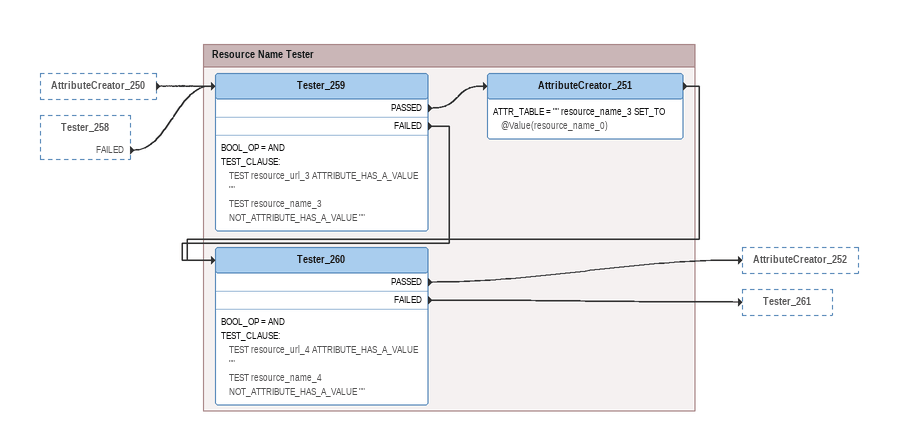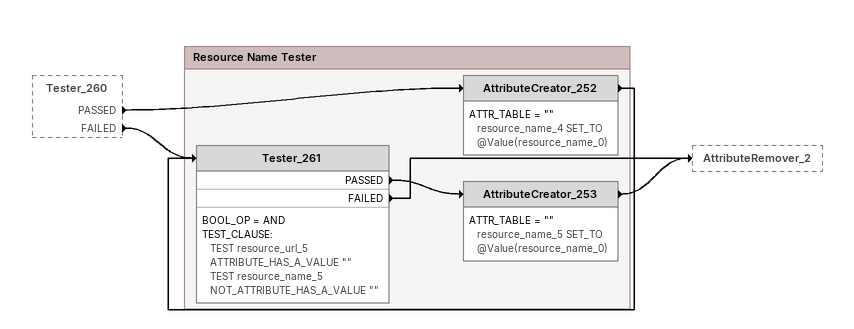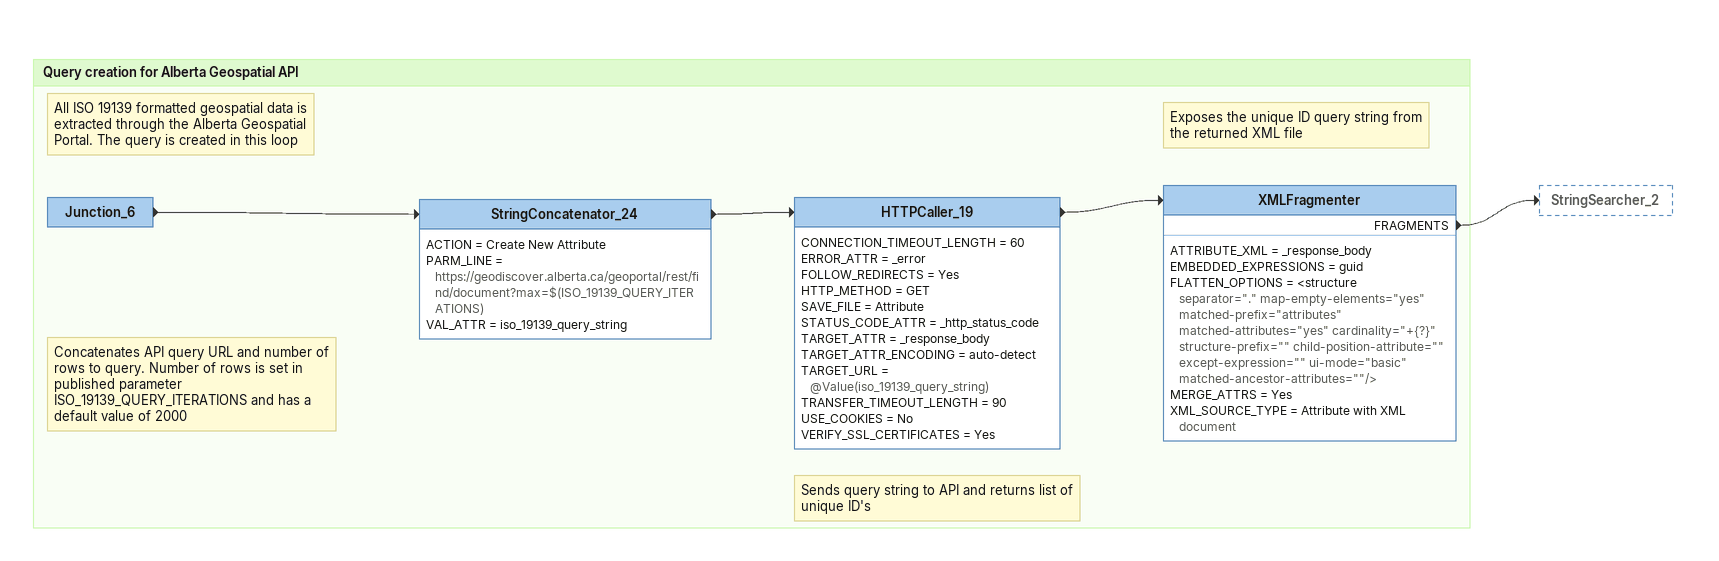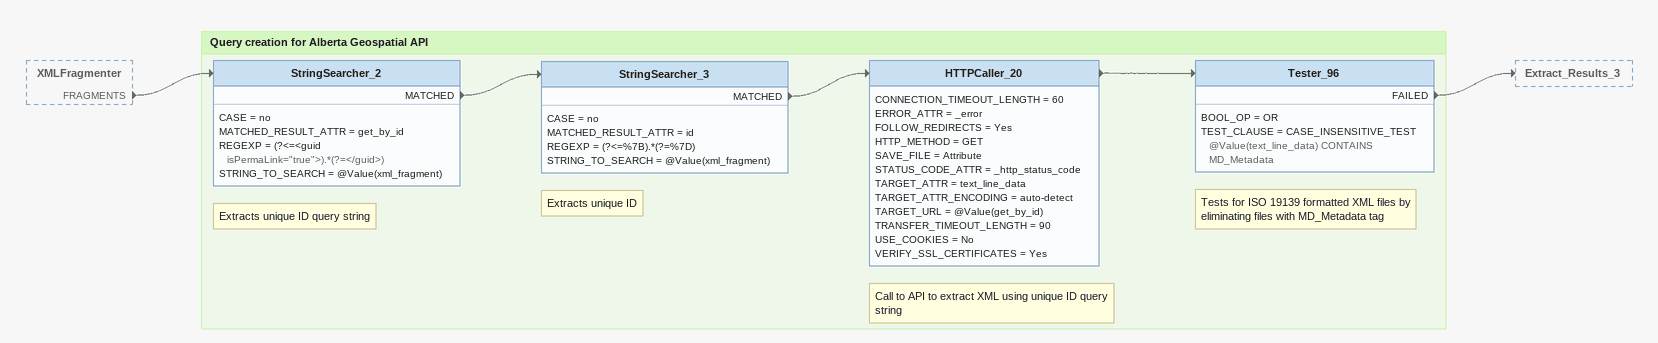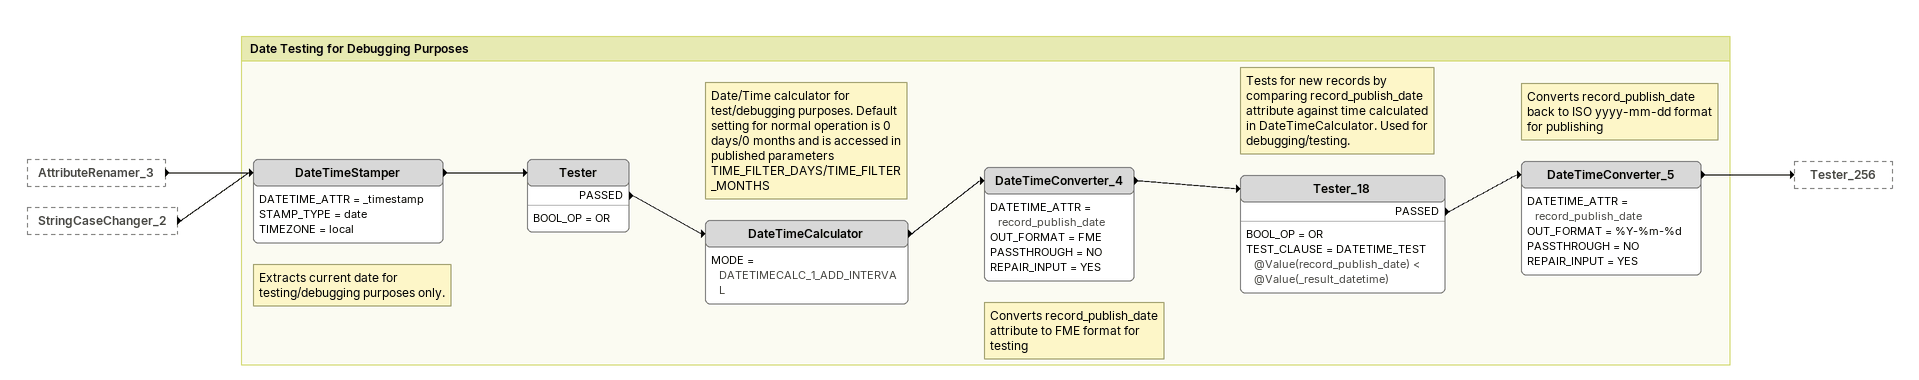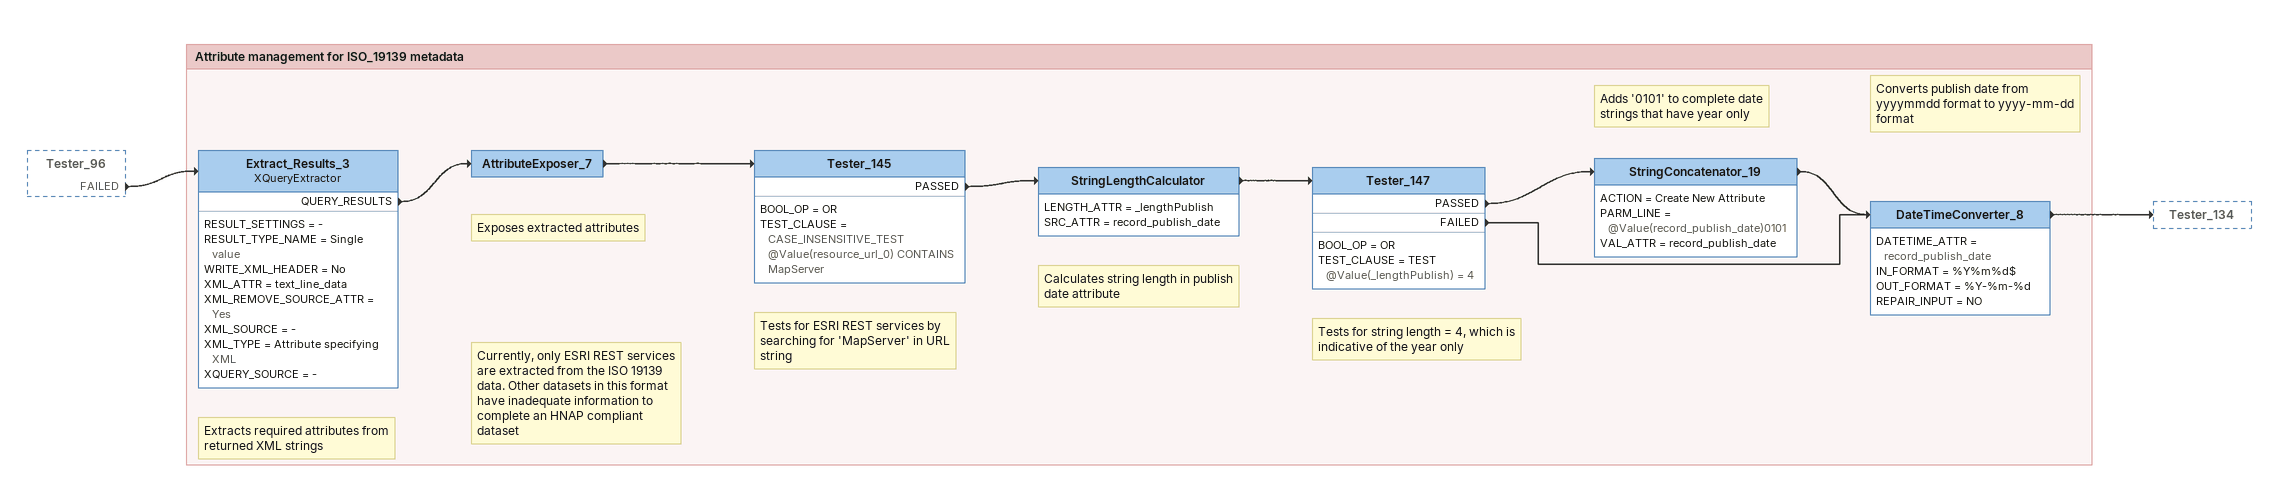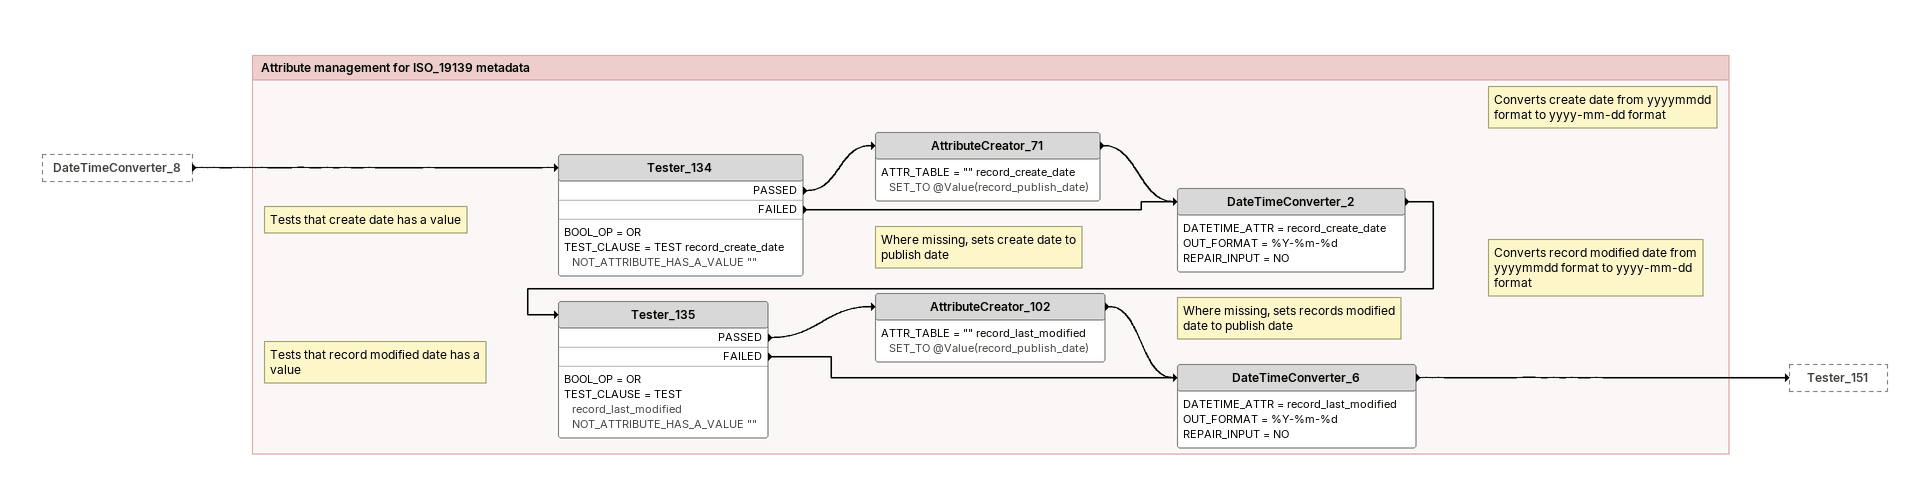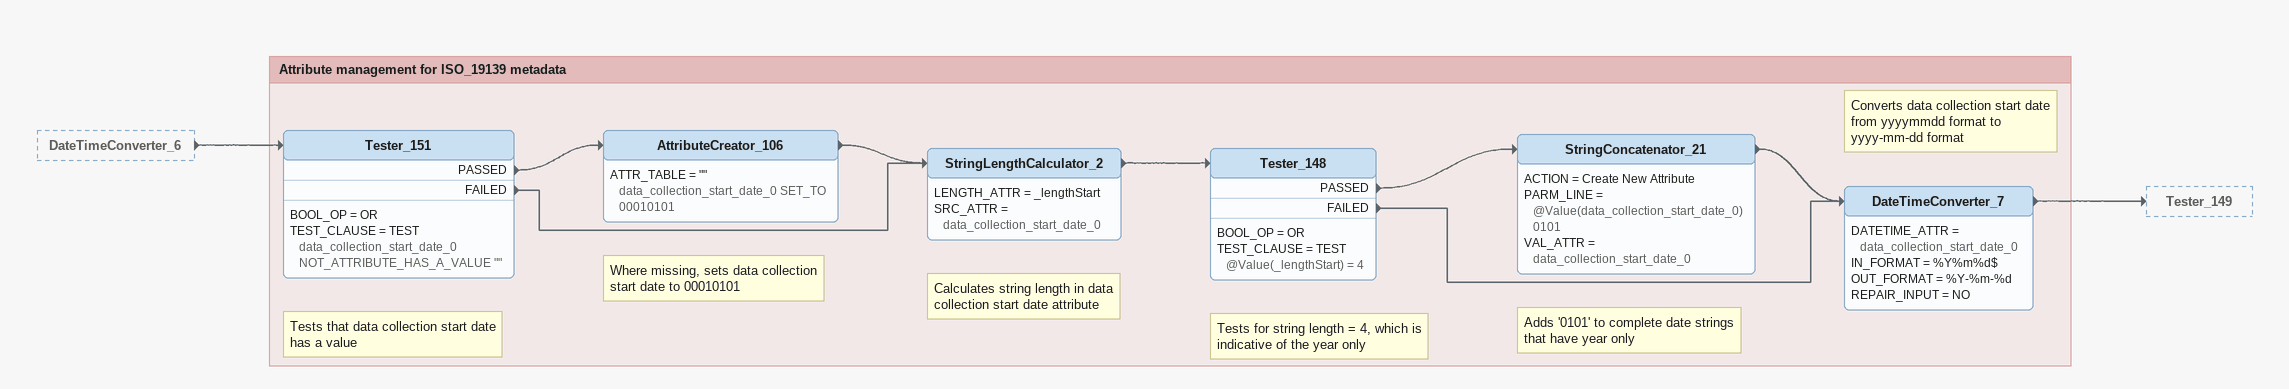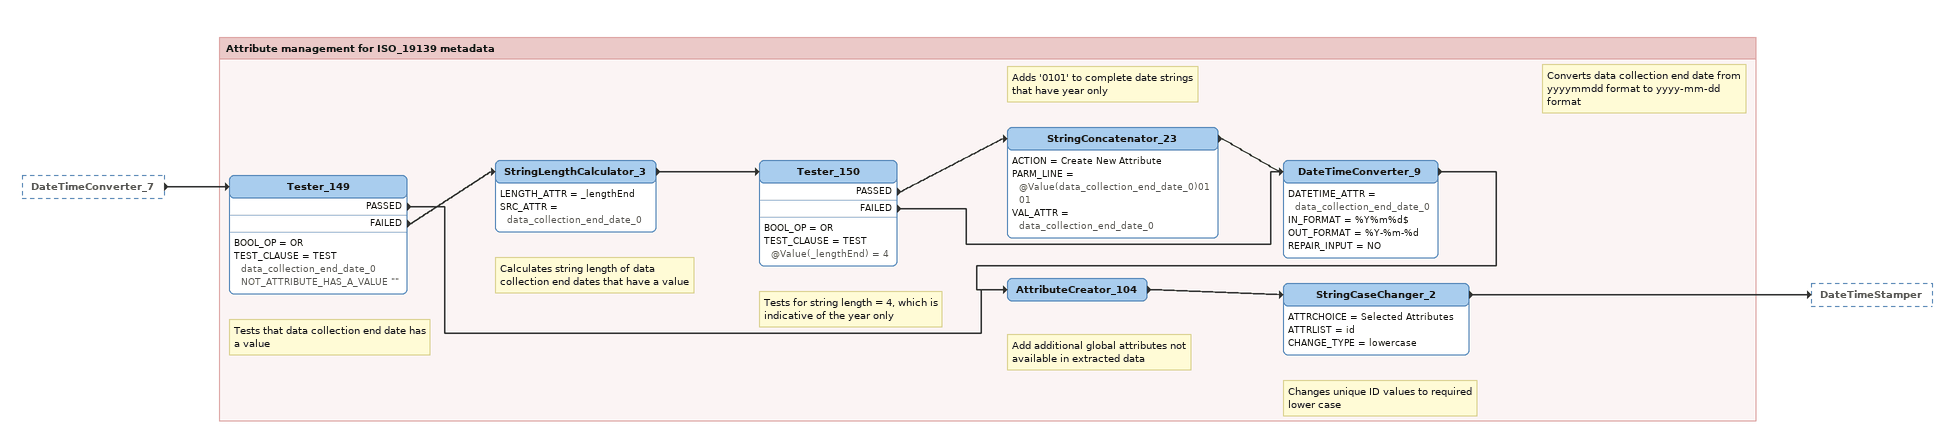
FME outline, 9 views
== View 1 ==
AttributeCreator_250 [outside]
    -> Tester_259
Tester_258 [outside]
    FAILED -> Tester_259

Bookmark: Resource Name Tester
Tester_259
    BOOL_OP = AND
    TEST_CLAUSE:
      TEST resource_url_3 ATTRIBUTE_HAS_A_VALUE ""
      TEST resource_name_3 NOT_ATTRIBUTE_HAS_A_VALUE ""
    PASSED -> AttributeCreator_251
    FAILED -> Tester_260
AttributeCreator_251
    ATTR_TABLE = "" resource_name_3 SET_TO @Value(resource_name_0)
    -> Tester_260
Tester_260
    BOOL_OP = AND
    TEST_CLAUSE:
      TEST resource_url_4 ATTRIBUTE_HAS_A_VALUE ""
      TEST resource_name_4 NOT_ATTRIBUTE_HAS_A_VALUE ""
    PASSED -> AttributeCreator_252
    FAILED -> Tester_261

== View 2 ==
Tester_260 [outside]
    PASSED -> AttributeCreator_252
    FAILED -> Tester_261

Bookmark: Resource Name Tester
AttributeCreator_252
    ATTR_TABLE = "" resource_name_4 SET_TO @Value(resource_name_0)
    -> Tester_261
Tester_261
    BOOL_OP = AND
    TEST_CLAUSE:
      TEST resource_url_5 ATTRIBUTE_HAS_A_VALUE ""
      TEST resource_name_5 NOT_ATTRIBUTE_HAS_A_VALUE ""
    PASSED -> AttributeCreator_253
    FAILED -> AttributeRemover_2
AttributeCreator_253
    ATTR_TABLE = "" resource_name_5 SET_TO @Value(resource_name_0)
    -> AttributeRemover_2

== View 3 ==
Bookmark: Query creation for Alberta Geospatial API
Note: All ISO 19139 formatted geospatial data is extracted through the Alberta Geospatial Portal. The query is created in this loop
Junction_6
    -> StringConcatenator_24
Note: Concatenates API query URL and number of rows to query. Number of rows is set in published parameter ISO_19139_QUERY_ITERATIONS and has a default value of 2000
StringConcatenator_24
    ACTION = Create New Attribute
    PARM_LINE = https://geodiscover.alberta.ca/geoportal/rest/find/document?max=$(ISO_19139_QUERY_ITERATIONS)
    VAL_ATTR = iso_19139_query_string
    -> HTTPCaller_19
Note: Sends query string to API and returns list of unique ID's
HTTPCaller_19
    CONNECTION_TIMEOUT_LENGTH = 60
    ERROR_ATTR = _error
    FOLLOW_REDIRECTS = Yes
    HTTP_METHOD = GET
    SAVE_FILE = Attribute
    STATUS_CODE_ATTR = _http_status_code
    TARGET_ATTR = _response_body
    TARGET_ATTR_ENCODING = auto-detect
    TARGET_URL = @Value(iso_19139_query_string)
    TRANSFER_TIMEOUT_LENGTH = 90
    USE_COOKIES = No
    VERIFY_SSL_CERTIFICATES = Yes
    -> XMLFragmenter
Note: Exposes the unique ID query string from the returned XML file
XMLFragmenter
    ATTRIBUTE_XML = _response_body
    EMBEDDED_EXPRESSIONS = guid
    FLATTEN_OPTIONS = <structure separator="." map-empty-elements="yes" matched-prefix="attributes" matched-attributes="yes" cardinality="+{?}" structure-prefix="" child-position-attribute="" except-expression="" ui-mode="basic" matched-ancestor-attributes=""/>
    MERGE_ATTRS = Yes
    XML_SOURCE_TYPE = Attribute with XML document
    FRAGMENTS -> StringSearcher_2

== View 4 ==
XMLFragmenter [outside]
    FRAGMENTS -> StringSearcher_2

Bookmark: Query creation for Alberta Geospatial API
Note: Extracts unique ID query string
StringSearcher_2
    CASE = no
    MATCHED_RESULT_ATTR = get_by_id
    REGEXP = (?<=<guid isPermaLink="true">).*(?=</guid>)
    STRING_TO_SEARCH = @Value(xml_fragment)
    MATCHED -> StringSearcher_3
Note: Extracts unique ID
StringSearcher_3
    CASE = no
    MATCHED_RESULT_ATTR = id
    REGEXP = (?<=%7B).*(?=%7D)
    STRING_TO_SEARCH = @Value(xml_fragment)
    MATCHED -> HTTPCaller_20
Note: Call to API to extract XML using unique ID query string
HTTPCaller_20
    CONNECTION_TIMEOUT_LENGTH = 60
    ERROR_ATTR = _error
    FOLLOW_REDIRECTS = Yes
    HTTP_METHOD = GET
    SAVE_FILE = Attribute
    STATUS_CODE_ATTR = _http_status_code
    TARGET_ATTR = text_line_data
    TARGET_ATTR_ENCODING = auto-detect
    TARGET_URL = @Value(get_by_id)
    TRANSFER_TIMEOUT_LENGTH = 90
    USE_COOKIES = No
    VERIFY_SSL_CERTIFICATES = Yes
    -> Tester_96
Note: Tests for ISO 19139 formatted XML files by eliminating files with MD_Metadata tag
Tester_96
    BOOL_OP = OR
    TEST_CLAUSE = CASE_INSENSITIVE_TEST @Value(text_line_data) CONTAINS MD_Metadata
    FAILED -> Extract_Results_3

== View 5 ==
AttributeRenamer_3 [outside]
    -> DateTimeStamper
StringCaseChanger_2 [outside]
    -> DateTimeStamper

Bookmark: Date Testing for Debugging Purposes
Note: Extracts current date for testing/debugging purposes only.
DateTimeStamper
    DATETIME_ATTR = _timestamp
    STAMP_TYPE = date
    TIMEZONE = local
    -> Tester
Tester
    BOOL_OP = OR
    PASSED -> DateTimeCalculator
Note: Date/Time calculator for test/debugging purposes. Default setting for normal operation is 0 days/0 months and is accessed in published parameters TIME_FILTER_DAYS/TIME_FILTER_MONTHS
DateTimeCalculator
    MODE = DATETIMECALC_1_ADD_INTERVAL
    -> DateTimeConverter_4
Note: Converts record_publish_date attribute to FME format for testing
DateTimeConverter_4
    DATETIME_ATTR = record_publish_date
    OUT_FORMAT = FME
    PASSTHROUGH = NO
    REPAIR_INPUT = YES
    -> Tester_18
Note: Tests for new records by comparing record_publish_date attribute against time calculated in DateTimeCalculator. Used for debugging/testing.
Tester_18
    BOOL_OP = OR
    TEST_CLAUSE = DATETIME_TEST @Value(record_publish_date) < @Value(_result_datetime)
    PASSED -> DateTimeConverter_5
Note: Converts record_publish_date back to ISO yyyy-mm-dd format for publishing
DateTimeConverter_5
    DATETIME_ATTR = record_publish_date
    OUT_FORMAT = %Y-%m-%d
    PASSTHROUGH = NO
    REPAIR_INPUT = YES
    -> Tester_256

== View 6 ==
Tester_96 [outside]
    FAILED -> Extract_Results_3

Bookmark: Attribute management for ISO_19139 metadata
Note: Extracts required attributes from returned XML strings
Extract_Results_3: XQueryExtractor
    RESULT_SETTINGS = -
    RESULT_TYPE_NAME = Single value
    WRITE_XML_HEADER = No
    XML_ATTR = text_line_data
    XML_REMOVE_SOURCE_ATTR = Yes
    XML_SOURCE = -
    XML_TYPE = Attribute specifying XML
    XQUERY_SOURCE = -
    QUERY_RESULTS -> AttributeExposer_7
Note: Exposes extracted attributes
Note: Currently, only ESRI REST services are extracted from the ISO 19139 data. Other datasets in this format have inadequate information to complete an HNAP compliant dataset
AttributeExposer_7
    -> Tester_145
Note: Tests for ESRI REST services by searching for 'MapServer' in URL string
Tester_145
    BOOL_OP = OR
    TEST_CLAUSE = CASE_INSENSITIVE_TEST @Value(resource_url_0) CONTAINS MapServer
    PASSED -> StringLengthCalculator
Note: Calculates string length in publish date attribute
StringLengthCalculator
    LENGTH_ATTR = _lengthPublish
    SRC_ATTR = record_publish_date
    -> Tester_147
Note: Tests for string length = 4, which is indicative of the year only
Tester_147
    BOOL_OP = OR
    TEST_CLAUSE = TEST @Value(_lengthPublish) = 4
    PASSED -> StringConcatenator_19
    FAILED -> DateTimeConverter_8
Note: Adds '0101' to complete date strings that have year only
StringConcatenator_19
    ACTION = Create New Attribute
    PARM_LINE = @Value(record_publish_date)0101
    VAL_ATTR = record_publish_date
    -> DateTimeConverter_8
Note: Converts publish date from yyyymmdd format to yyyy-mm-dd format
DateTimeConverter_8
    DATETIME_ATTR = record_publish_date
    IN_FORMAT = %Y%m%d$
    OUT_FORMAT = %Y-%m-%d
    REPAIR_INPUT = NO
    -> Tester_134

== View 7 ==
DateTimeConverter_8 [outside]
    -> Tester_134

Bookmark: Attribute management for ISO_19139 metadata
Note: Tests that create date has a value
Tester_134
    BOOL_OP = OR
    TEST_CLAUSE = TEST record_create_date NOT_ATTRIBUTE_HAS_A_VALUE ""
    PASSED -> AttributeCreator_71
    FAILED -> DateTimeConverter_2
Note: Where missing, sets create date to publish date
AttributeCreator_71
    ATTR_TABLE = "" record_create_date SET_TO @Value(record_publish_date)
    -> DateTimeConverter_2
Note: Converts create date from yyyymmdd format to yyyy-mm-dd format
DateTimeConverter_2
    DATETIME_ATTR = record_create_date
    OUT_FORMAT = %Y-%m-%d
    REPAIR_INPUT = NO
    -> Tester_135
Note: Tests that record modified date has a value
Tester_135
    BOOL_OP = OR
    TEST_CLAUSE = TEST record_last_modified NOT_ATTRIBUTE_HAS_A_VALUE ""
    PASSED -> AttributeCreator_102
    FAILED -> DateTimeConverter_6
Note: Where missing, sets records modified date to publish date
AttributeCreator_102
    ATTR_TABLE = "" record_last_modified SET_TO @Value(record_publish_date)
    -> DateTimeConverter_6
Note: Converts record modified date from yyyymmdd format to yyyy-mm-dd format
DateTimeConverter_6
    DATETIME_ATTR = record_last_modified
    OUT_FORMAT = %Y-%m-%d
    REPAIR_INPUT = NO
    -> Tester_151

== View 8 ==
DateTimeConverter_6 [outside]
    -> Tester_151

Bookmark: Attribute management for ISO_19139 metadata
Note: Tests that data collection start date has a value
Tester_151
    BOOL_OP = OR
    TEST_CLAUSE = TEST data_collection_start_date_0 NOT_ATTRIBUTE_HAS_A_VALUE ""
    PASSED -> AttributeCreator_106
    FAILED -> StringLengthCalculator_2
Note: Where missing, sets data collection start date to 00010101
AttributeCreator_106
    ATTR_TABLE = "" data_collection_start_date_0 SET_TO 00010101
    -> StringLengthCalculator_2
Note: Calculates string length in data collection start date attribute
StringLengthCalculator_2
    LENGTH_ATTR = _lengthStart
    SRC_ATTR = data_collection_start_date_0
    -> Tester_148
Note: Tests for string length = 4, which is indicative of the year only
Tester_148
    BOOL_OP = OR
    TEST_CLAUSE = TEST @Value(_lengthStart) = 4
    PASSED -> StringConcatenator_21
    FAILED -> DateTimeConverter_7
Note: Adds '0101' to complete date strings that have year only
StringConcatenator_21
    ACTION = Create New Attribute
    PARM_LINE = @Value(data_collection_start_date_0)0101
    VAL_ATTR = data_collection_start_date_0
    -> DateTimeConverter_7
Note: Converts data collection start date from yyyymmdd format to yyyy-mm-dd format
DateTimeConverter_7
    DATETIME_ATTR = data_collection_start_date_0
    IN_FORMAT = %Y%m%d$
    OUT_FORMAT = %Y-%m-%d
    REPAIR_INPUT = NO
    -> Tester_149

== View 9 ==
DateTimeConverter_7 [outside]
    -> Tester_149

Bookmark: Attribute management for ISO_19139 metadata
Note: Tests that data collection end date has a value
Tester_149
    BOOL_OP = OR
    TEST_CLAUSE = TEST data_collection_end_date_0 NOT_ATTRIBUTE_HAS_A_VALUE ""
    PASSED -> AttributeCreator_104
    FAILED -> StringLengthCalculator_3
Note: Calculates string length of data collection end dates that have a value
StringLengthCalculator_3
    LENGTH_ATTR = _lengthEnd
    SRC_ATTR = data_collection_end_date_0
    -> Tester_150
Note: Tests for string length = 4, which is indicative of the year only
Tester_150
    BOOL_OP = OR
    TEST_CLAUSE = TEST @Value(_lengthEnd) = 4
    PASSED -> StringConcatenator_23
    FAILED -> DateTimeConverter_9
Note: Adds '0101' to complete date strings that have year only
StringConcatenator_23
    ACTION = Create New Attribute
    PARM_LINE = @Value(data_collection_end_date_0)0101
    VAL_ATTR = data_collection_end_date_0
    -> DateTimeConverter_9
Note: Converts data collection end date from yyyymmdd format to yyyy-mm-dd format
DateTimeConverter_9
    DATETIME_ATTR = data_collection_end_date_0
    IN_FORMAT = %Y%m%d$
    OUT_FORMAT = %Y-%m-%d
    REPAIR_INPUT = NO
    -> AttributeCreator_104
Note: Add additional global attributes not available in extracted data
AttributeCreator_104
    -> StringCaseChanger_2
Note: Changes unique ID values to required lower case
StringCaseChanger_2
    ATTRCHOICE = Selected Attributes
    ATTRLIST = id
    CHANGE_TYPE = lowercase
    -> DateTimeStamper
